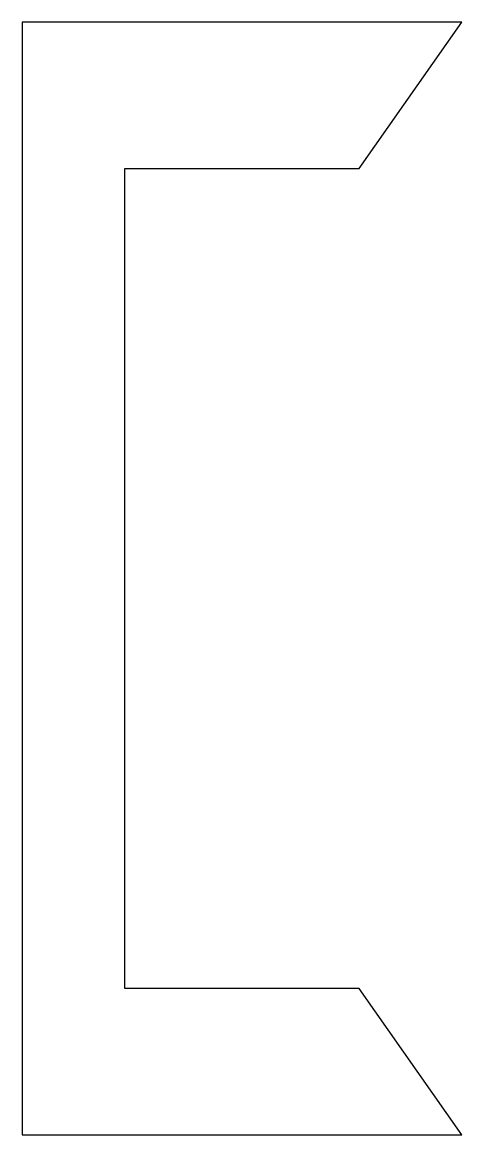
# Model space of a CAD drawing. Header units: millimetres. Extents: x -9.1 to 20.9, y -38 to 38.
import ezdxf

# ---------------------------------------------------------------- set-up
doc = ezdxf.new("R2010")
doc.units = ezdxf.units.MM

msp = doc.modelspace()

# ---------------------------------------------------------------- linework, layer by layer
for p, q in [((-9.149, 38), (-9.149, -38)), ((20.851, 38), (-9.149, 38)), ((13.851, 28), (20.851, 38)), ((-2.149, -28), (-2.149, 28)), ((-2.149, 28), (13.851, 28)), ((13.851, -28), (-2.149, -28)), ((20.851, -38), (13.851, -28)), ((-9.149, -38), (20.851, -38))]:
    msp.add_line(p, q)

doc.saveas('drawing.dxf')
